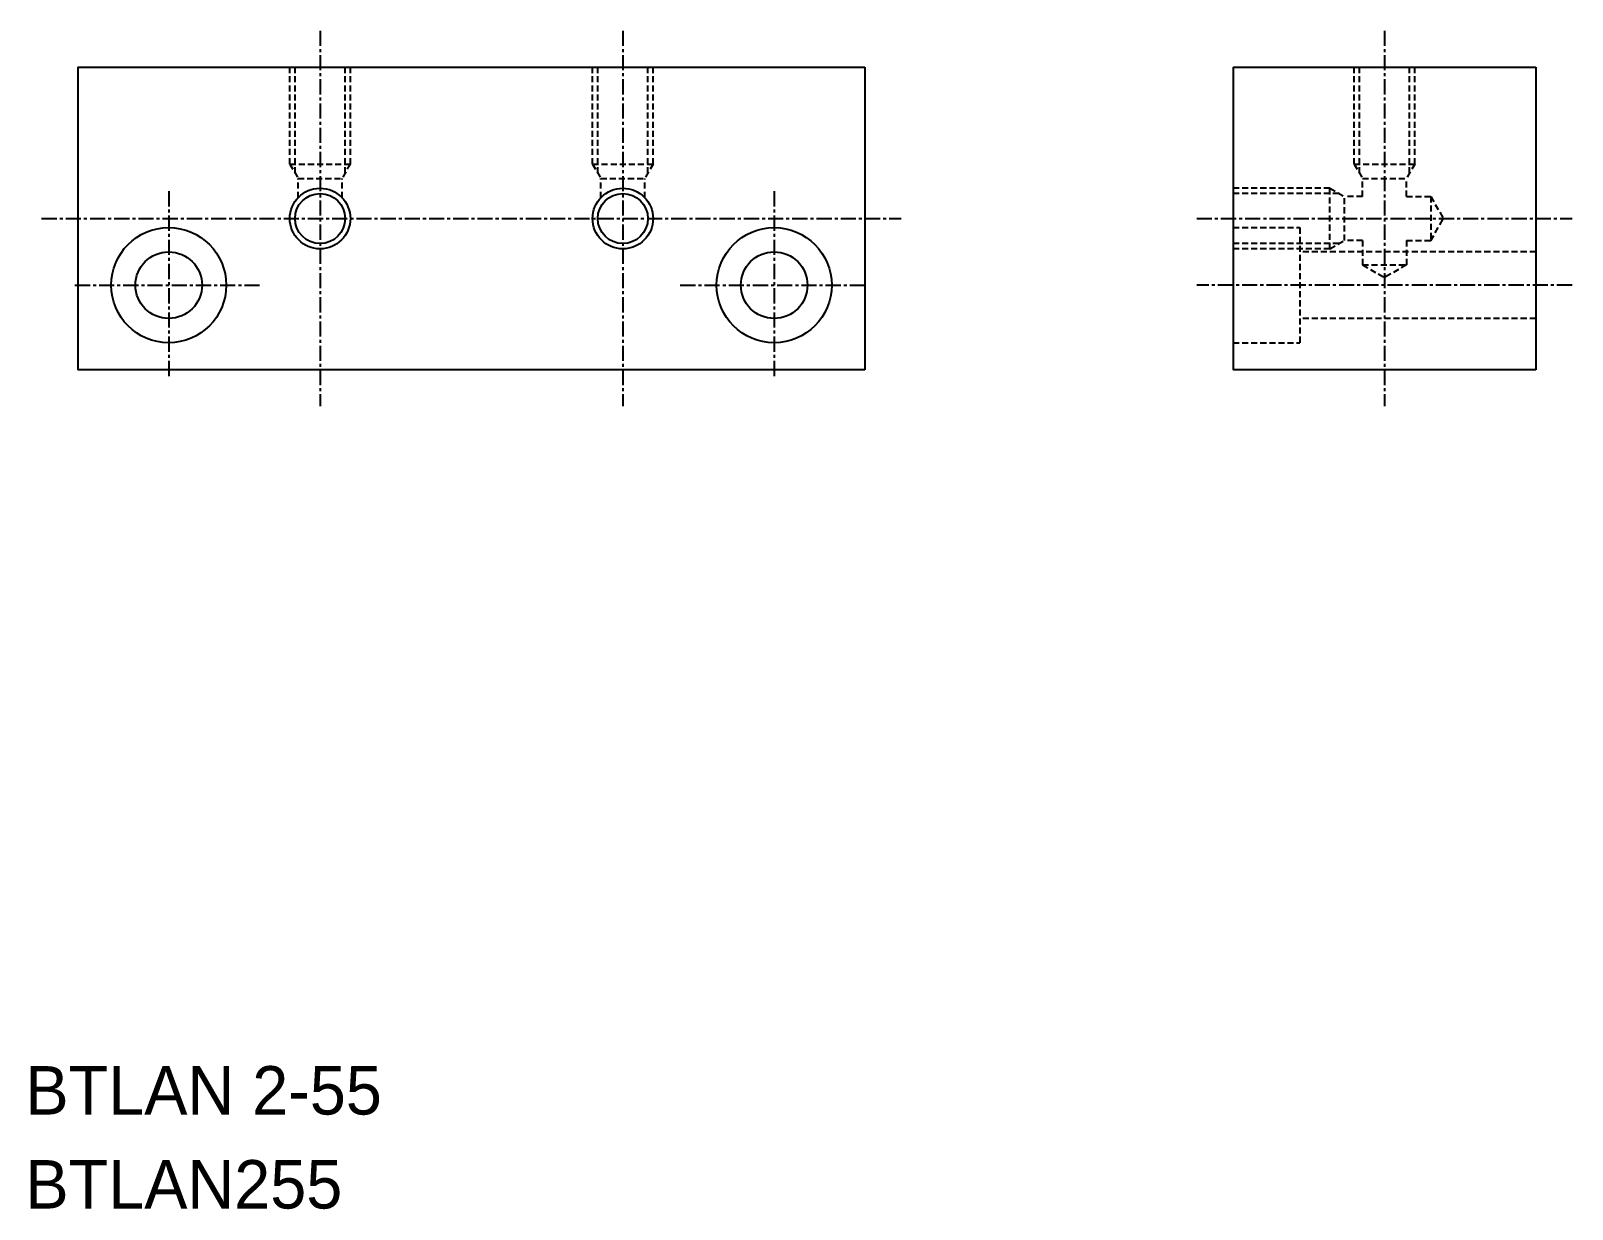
# Model space of a CAD drawing. Extents: x 5597 to 5725, y 22540 to 22637.
import ezdxf

# ---------------------------------------------------------------- set-up
doc = ezdxf.new("R2010")
doc.units = 0
doc.linetypes.add('CENTER', pattern=[2, 1.25, -0.25, 0.25, -0.25])
doc.linetypes.add('DASHED', pattern=[0.75, 0.5, -0.25])
doc.layers.get('0').update_dxf_attribs({"linetype": 'CONTINUOUS'})
doc.layers.add('CENTER', color=1, linetype='CENTER')

msp = doc.modelspace()

# ---------------------------------------------------------------- linework, layer by layer
at = {"color": 7, "linetype": 'CONTINUOUS'}
for p, q in [((5601.17, 22633.91), (5666.17, 22633.91)), ((5601.17, 22633.91), (5601.17, 22608.91)), ((5666.17, 22633.91), (5666.17, 22608.91)), ((5696.57, 22633.91), (5696.57, 22608.91)), ((5696.57, 22633.91), (5721.57, 22633.91)), ((5721.57, 22633.91), (5721.57, 22608.91)), ((5666.17, 22608.91), (5601.17, 22608.91)), ((5721.57, 22608.91), (5696.57, 22608.91))]:
    msp.add_line(p, q, dxfattribs=at)
at = {"color": 3, "linetype": 'DASHED'}
for p, q in [((5618.67, 22625.91), (5618.67, 22633.91)), ((5619.1, 22625.16), (5619.1, 22633.91)), ((5623.24, 22625.16), (5623.24, 22633.91)), ((5623.67, 22625.91), (5623.67, 22633.91)), ((5643.67, 22625.91), (5643.67, 22633.91)), ((5644.1, 22625.16), (5644.1, 22633.91)), ((5648.24, 22625.16), (5648.24, 22633.91)), ((5648.67, 22625.91), (5648.67, 22633.91)), ((5706.57, 22625.91), (5706.57, 22633.91)), ((5707.01, 22625.16), (5707.01, 22633.91)), ((5711.14, 22625.16), (5711.14, 22633.91)), ((5711.57, 22625.91), (5711.57, 22633.91)), ((5618.67, 22625.91), (5619.35, 22624.73)), ((5618.67, 22625.91), (5623.67, 22625.91)), ((5623.67, 22625.91), (5622.99, 22624.73)), ((5643.67, 22625.91), (5648.67, 22625.91)), ((5643.67, 22625.91), (5644.35, 22624.73)), ((5648.67, 22625.91), (5647.99, 22624.73)), ((5706.57, 22625.91), (5707.26, 22624.73)), ((5706.57, 22625.91), (5711.57, 22625.91)), ((5711.57, 22625.91), (5710.89, 22624.73)), ((5619.35, 22624.73), (5622.99, 22624.73)), ((5619.35, 22623.13), (5619.35, 22624.73)), ((5622.99, 22623.13), (5622.99, 22624.73)), ((5644.35, 22623.13), (5644.35, 22624.73)), ((5644.35, 22624.73), (5647.99, 22624.73)), ((5647.99, 22623.13), (5647.99, 22624.73)), ((5704.57, 22623.91), (5696.57, 22623.91)), ((5704.57, 22618.91), (5704.57, 22623.91)), ((5704.57, 22623.91), (5705.76, 22623.23)), ((5707.26, 22623.23), (5707.26, 22624.73)), ((5707.26, 22624.73), (5710.89, 22624.73)), ((5710.89, 22623.23), (5710.89, 22624.73)), ((5705.32, 22623.48), (5696.57, 22623.48)), ((5705.76, 22619.59), (5705.76, 22623.23)), ((5707.26, 22623.23), (5705.76, 22623.23)), ((5710.89, 22623.23), (5712.89, 22623.23)), ((5712.89, 22623.23), (5712.89, 22619.59)), ((5712.89, 22623.23), (5713.94, 22621.41)), ((5712.89, 22619.59), (5713.94, 22621.41)), ((5696.57, 22620.66), (5702.07, 22620.66)), ((5702.07, 22620.66), (5702.07, 22611.16)), ((5705.32, 22619.34), (5696.57, 22619.34)), ((5704.57, 22618.91), (5696.57, 22618.91)), ((5721.57, 22618.66), (5702.07, 22618.66)), ((5704.57, 22618.91), (5705.76, 22619.59)), ((5707.26, 22619.59), (5705.76, 22619.59)), ((5707.26, 22619.59), (5707.26, 22617.59)), ((5710.89, 22619.59), (5712.89, 22619.59)), ((5710.89, 22619.59), (5710.89, 22617.59)), ((5707.26, 22617.59), (5710.89, 22617.59)), ((5707.26, 22617.59), (5709.07, 22616.54)), ((5710.89, 22617.59), (5709.07, 22616.54)), ((5721.57, 22613.16), (5702.07, 22613.16)), ((5696.57, 22611.16), (5702.07, 22611.16))]:
    msp.add_line(p, q, dxfattribs=at)
at = {"color": 3, "linetype": 'CONTINUOUS'}
for centre in [(5621.17, 22621.41), (5646.17, 22621.41)]:
    msp.add_circle(centre, 2.5, dxfattribs=at)
at = {"color": 7, "linetype": 'CONTINUOUS'}
for centre, radius in [((5621.17, 22621.41), 2.07), ((5646.17, 22621.41), 2.07), ((5608.67, 22615.91), 4.75), ((5658.67, 22615.91), 4.75), ((5608.67, 22615.91), 2.75), ((5658.67, 22615.91), 2.75)]:
    msp.add_circle(centre, radius, dxfattribs=at)
at = {"layer": 'CENTER', "color": 1, "linetype": 'CENTER'}
for p, q in [((5621.17, 22636.91), (5621.17, 22605.91)), ((5646.17, 22636.91), (5646.17, 22605.91)), ((5709.07, 22636.91), (5709.07, 22605.91)), ((5608.67, 22623.66), (5608.67, 22608.16)), ((5658.67, 22623.66), (5658.67, 22608.16)), ((5598.17, 22621.41), (5669.17, 22621.41)), ((5693.57, 22621.41), (5724.57, 22621.41)), ((5600.92, 22615.91), (5616.42, 22615.91)), ((5650.92, 22615.91), (5666.42, 22615.91)), ((5724.57, 22615.91), (5693.57, 22615.91))]:
    msp.add_line(p, q, dxfattribs=at)

# ---------------------------------------------------------------- texts
at = {"color": 7, "linetype": 'CONTINUOUS'}
for s, p in [('BTLAN 2-55', (5596.84, 22547.43)), ('BTLAN255', (5596.84, 22539.67))]:
    msp.add_text(s, height=4, dxfattribs=at).set_placement(p)

doc.saveas('drawing.dxf')
